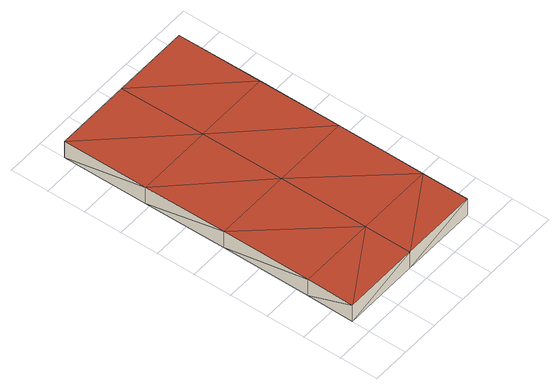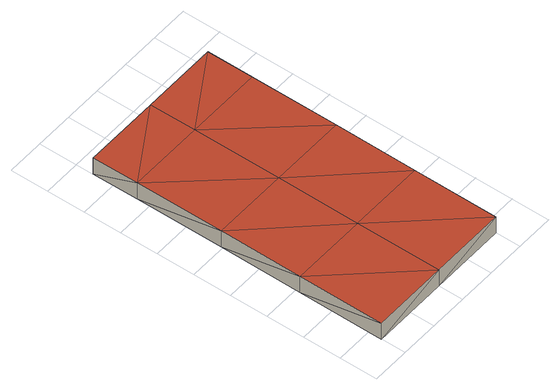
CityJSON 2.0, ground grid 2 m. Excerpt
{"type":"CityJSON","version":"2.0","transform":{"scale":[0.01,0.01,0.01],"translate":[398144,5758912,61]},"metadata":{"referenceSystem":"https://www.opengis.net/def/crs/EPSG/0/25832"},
"CityObjects":{
"building1":{"type":"Building","attributes":{"Geometrietyp2DReferenz":"2000","Gemeindeschluessel":"05515000","function":"53001_1800","roofType":"9999","measuredHeight":1},"geometry":[{"type":"Solid","lod":"2","boundaries":[[[[0,1,2]],[[1,3,2]],[[4,5,0]],[[5,1,0]],[[6,7,4]],[[7,5,4]],[[8,9,6]],[[9,7,6]],[[10,11,8]],[[11,9,8]],[[12,13,10]],[[13,11,10]],[[14,15,12]],[[15,13,12]],[[16,17,14]],[[17,15,14]],[[18,19,16]],[[19,17,16]],[[20,21,18]],[[21,19,18]],[[22,23,20]],[[23,21,20]],[[2,3,22]],[[3,23,22]],[[24,25,7]],[[25,3,5]],[[5,3,1]],[[7,25,5]],[[26,24,9]],[[9,24,7]],[[13,26,9]],[[13,9,11]],[[21,23,25]],[[25,23,3]],[[19,21,24]],[[24,21,25]],[[17,19,26]],[[26,19,24]],[[15,17,26]],[[15,26,13]],[[6,4,27]],[[27,4,2]],[[4,0,2]],[[28,6,27]],[[29,8,28]],[[8,6,28]],[[12,8,29]],[[12,10,8]],[[20,27,22]],[[27,2,22]],[[18,28,20]],[[28,27,20]],[[16,29,18]],[[29,28,18]],[[14,29,16]],[[14,12,29]]]],"semantics":{"surfaces":[{"type":"WallSurface"},{"type":"GroundSurface"},{"type":"RoofSurface"}],"values":[[0,0,0,0,0,0,0,0,0,0,0,0,0,0,0,0,0,0,0,0,0,0,0,0,1,1,1,1,1,1,1,1,1,1,1,1,1,1,1,1,2,2,2,2,2,2,2,2,2,2,2,2,2,2,2,2]]}}]}
},
"vertices":[
[802,1669,178],[802,1669,78],[402,1669,178],[402,1669,78],[802,1225,181],[802,1225,81],[802,795,185],[802,795,85],[802,335,184],[802,335,84],[802,91,183],[802,91,83],[402,91,183],[402,91,83],[2,91,183],[2,91,83],[2,335,184],[2,335,84],[2,795,185],[2,795,85],[2,1225,181],[2,1225,81],[2,1669,178],[2,1669,78],[402,795,85],[402,1225,81],[402,335,84],[402,1225,181],[402,795,185],[402,335,184]
]}
